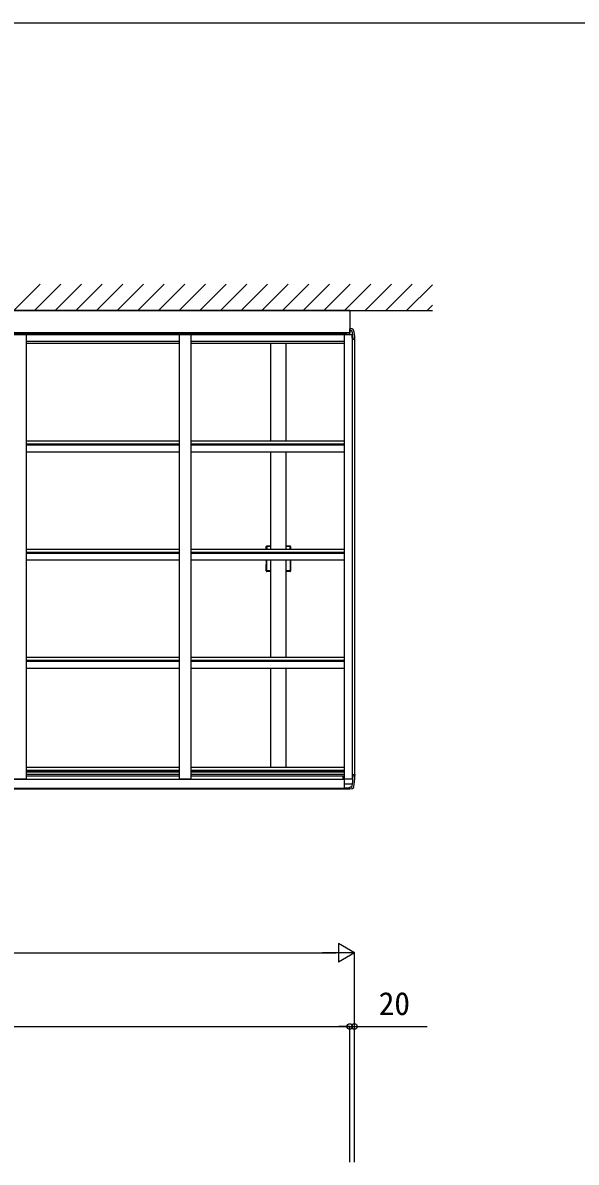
# Model space of a CAD drawing. Units: millimetres, scale not verified. Extents: x -7000 to 7000, y -10401 to 10355.
# Drawn here: x -2799 to -394, y 5046 to 9999 of the extents above; entities that cross this region are included whole.
import ezdxf
from ezdxf.enums import TextEntityAlignment as Align

# ---------------------------------------------------------------- set-up
doc = ezdxf.new("R2010")
doc.units = ezdxf.units.MM
doc.header["$LTSCALE"] = 50
for name, color, linetype in [('0-3_YKK_11E', 7, 'Continuous'), ('0-5_YKK_13', 4, 'Continuous'), ('0-6_YKK_A1', 4, 'Continuous'), ('0-7_YKK_D', 6, 'Continuous'), ('0-8_YKK_ZWAK', 7, 'Continuous')]:
    doc.layers.add(name, color=color, linetype=linetype)
doc.styles.add('ＭＳ ゴシック', font='')
doc.styles.get('ＭＳ ゴシック').set_extended_font_data('MS Gothic')

msp = doc.modelspace()

# ---------------------------------------------------------------- linework, layer by layer
at = {"layer": '0-3_YKK_11E'}
for p, q in [((-1720.86, 7723.93), (-1738.86, 7723.93)), ((-1738.16, 7719.23), (-1738.16, 7711.2)), ((-1720.86, 7721.73), (-1735.66, 7721.73)), ((-1636.86, 7723.93), (-1654.86, 7723.93)), ((-1640.06, 7721.73), (-1654.86, 7721.73)), ((-1637.56, 7711.2), (-1637.56, 7719.23)), ((-1720.86, 7613.93), (-1738.86, 7613.93)), ((-1720.86, 7616.13), (-1735.66, 7616.13)), ((-1640.06, 7616.13), (-1654.86, 7616.13)), ((-1636.86, 7613.93), (-1654.86, 7613.93))]:
    msp.add_line(p, q, dxfattribs=at)
for points in [[(-1738.16, 7618.63), (-1738.16, 7628.13), (-1738.26, 7628.35), (-1738.36, 7628.58), (-1738.36, 7644.28), (-1738.26, 7644.5), (-1738.16, 7644.73), (-1738.16, 7645.13), (-1738.26, 7645.35), (-1738.36, 7645.58), (-1738.36, 7663.81)], [(-1637.36, 7663.81), (-1637.36, 7645.58), (-1637.46, 7645.35), (-1637.56, 7645.13), (-1637.56, 7644.73), (-1637.46, 7644.5), (-1637.36, 7644.28), (-1637.36, 7628.58), (-1637.46, 7628.35), (-1637.56, 7628.13), (-1637.56, 7618.63)]]:
    msp.add_lwpolyline(points, dxfattribs=at)
for centre, radius, start, end in [((-1738.86, 7721.93), 2, 90, 181.08102), ((-4547.61, 7668.93), 2807.25, 0.86282, 1.08102), ((-1735.66, 7719.23), 2.5, 90, 180), ((-1640.06, 7719.23), 2.5, 0, 90), ((-1636.86, 7721.93), 2, 358.91898, 90), ((1171.89, 7668.93), 2807.25, 178.91898, 179.13718), ((-4547.61, 7668.93), 2807.25, 358.91898, 359.89548), ((1171.89, 7668.93), 2807.25, 180.10452, 181.08102), ((-1738.86, 7615.93), 2, 178.91898, 270), ((-1735.66, 7618.63), 2.5, 180, 270), ((-1640.06, 7618.63), 2.5, 270, 0), ((-1636.86, 7615.93), 2, 270, 1.08102)]:
    msp.add_arc(centre, radius, start, end, dxfattribs=at)
at = {"layer": '0-5_YKK_13'}
for p, q in [((-1377.86, 8748.11), (-4957.86, 8748.11)), ((-1377.86, 8748.11), (-1377.86, 8651.26)), ((-1368.85, 8668.15), (-1377.86, 8668.62)), ((-1377.86, 8668.62), (-1377.86, 8667.76)), ((-1377.86, 8667.76), (-1377.86, 8665.88)), ((-1377.86, 8651.26), (-4957.86, 8651.26)), ((-1377.86, 8665.88), (-1377.86, 8660.62)), ((-1377.86, 8660.62), (-1370.54, 8660.62)), ((-1377.86, 8642.32), (-1377.86, 8660.62)), ((-1366.86, 8642.32), (-1377.86, 8642.32)), ((-1366.86, 8629.62), (-1366.86, 8642.32)), ((-1363.86, 8622.62), (-1363.86, 8627.62)), ((-1360.01, 8622.62), (-1363.86, 8622.62)), ((-1360.01, 8622.62), (-1356.72, 8622.62)), ((-1356.72, 8622.62), (-1355.86, 8622.62)), ((-1355.86, 8622.62), (-1355.86, 8627.62)), ((-1401.86, 6711.42), (-1401.86, 6689.26)), ((-1363.86, 6731.26), (-1363.86, 6726.26)), ((-1356.72, 6731.26), (-1355.86, 6731.26)), ((-1355.86, 6731.26), (-1355.86, 6726.26)), ((-1401.86, 6673.86), (-1401.86, 6672.86)), ((-1401.86, 6673.86), (-1377.86, 6673.86)), ((-1400.86, 6671.86), (-1401.86, 6672.86)), ((-1400.86, 6671.86), (-1377.86, 6671.86)), ((-1370.54, 6676.26), (-1377.86, 6676.26)), ((-1377.86, 6671), (-1377.86, 6676.26)), ((-1377.86, 6669.12), (-1377.86, 6671)), ((-1377.86, 6668.26), (-1377.86, 6669.12)), ((-1368.86, 6668.74), (-1377.86, 6668.26))]:
    msp.add_line(p, q, dxfattribs=at)
for points in [[(-1361.2, 8662.24), (-1361.48, 8663), (-1361.83, 8663.73), (-1362.26, 8664.43), (-1362.75, 8665.08), (-1363.01, 8665.39), (-1363.36, 8665.75), (-1364.03, 8666.34), (-1364.74, 8666.84), (-1365.49, 8667.26), (-1366.25, 8667.6), (-1367.03, 8667.85), (-1367.4, 8667.95), (-1367.81, 8668.03), (-1368.59, 8668.13)], [(-1366.86, 8629.62), (-1366.86, 8627.62), (-1363.86, 8627.62)], [(-1366.62, 6689.26), (-1401.86, 6689.26), (-1401.86, 6673.86)], [(-1363.86, 6731.26), (-1360.01, 6731.26), (-1356.72, 6731.26)], [(-1361.2, 6674.67), (-1361.42, 6674.02), (-1361.77, 6673.27), (-1362.2, 6672.55), (-1362.69, 6671.87), (-1363.26, 6671.25), (-1363.93, 6670.63), (-1364.66, 6670.1), (-1365.42, 6669.66), (-1365.79, 6669.48), (-1366.2, 6669.31), (-1366.99, 6669.04), (-1367.8, 6668.86), (-1368.6, 6668.75)]]:
    msp.add_lwpolyline(points, dxfattribs=at)
for centre, radius, start, end in [((-1370.54, 8658.62), 2, 17.17182, 90), ((-1470.86, 8627.62), 107, 0, 17.17182), ((-1470.86, 8627.62), 115, 0, 17.50691), ((-1612.95, 6726.18), 249.09, 348.76948, 0.01808), ((-1607.6, 6726.18), 251.74, 348.19282, 0.01882), ((-1370.54, 6678.26), 2, 270, 342.82818)]:
    msp.add_arc(centre, radius, start, end, dxfattribs=at)
at = {"layer": '0-6_YKK_A1'}
for p, q in [((-2837.12, 8748.11), (-2723.03, 8862.2)), ((-2747.32, 8748.11), (-2633.23, 8862.2)), ((-2657.51, 8748.11), (-2543.42, 8862.2)), ((-2567.71, 8748.11), (-2453.62, 8862.2)), ((-2477.91, 8748.11), (-2363.82, 8862.2)), ((-2388.11, 8748.11), (-2274.02, 8862.2)), ((-2298.3, 8748.11), (-2184.21, 8862.2)), ((-2208.5, 8748.11), (-2094.41, 8862.2)), ((-2118.7, 8748.11), (-2004.61, 8862.2)), ((-2028.89, 8748.11), (-1914.81, 8862.2)), ((-1939.09, 8748.11), (-1825, 8862.2)), ((-1849.29, 8748.11), (-1735.2, 8862.2)), ((-1759.49, 8748.11), (-1645.4, 8862.2)), ((-1669.68, 8748.11), (-1555.6, 8862.2)), ((-1579.88, 8748.11), (-1465.79, 8862.2)), ((-1490.08, 8748.11), (-1375.99, 8862.2)), ((-1400.28, 8748.11), (-1286.19, 8862.2)), ((-1310.47, 8748.11), (-1196.39, 8862.2)), ((-1220.67, 8748.11), (-1106.58, 8862.2)), ((-1130.87, 8748.11), (-1018.46, 8860.53)), ((-1041.07, 8748.11), (-1018.46, 8770.72)), ((-5317.89, 8748.11), (-1017.84, 8748.11)), ((-1377.86, 8642.32), (-1377.86, 8668.19)), ((-1377.86, 8644.49), (-4957.86, 8644.49)), ((-1377.86, 8644.31), (-4957.86, 8644.28)), ((-1377.86, 8642.32), (-4957.86, 8642.32)), ((-1394.36, 8648.77), (-4941.36, 8648.77)), ((-2784.86, 8642.32), (-2784.86, 6711.42)), ((-2118.86, 8642.32), (-2118.86, 6711.42)), ((-2068.86, 8642.32), (-2068.86, 6711.42)), ((-1402.86, 8642.32), (-1402.86, 6711.42)), ((-1394.36, 8651.26), (-1394.36, 8648.77)), ((-1367.56, 8627.62), (-1363.86, 8627.62)), ((-1357.86, 8622.62), (-1357.86, 6731.26)), ((-2784.86, 8614.46), (-2118.86, 8614.46)), ((-2784.86, 8614.46), (-2118.86, 8614.46)), ((-2784.86, 8606.16), (-2118.86, 8606.16)), ((-2784.86, 8606.16), (-2118.86, 8606.16)), ((-2068.86, 8614.46), (-1402.86, 8614.46)), ((-2068.86, 8606.16), (-1402.86, 8606.16)), ((-1720.86, 8181.56), (-1720.86, 8606.16)), ((-1654.86, 8181.56), (-1654.86, 8606.16)), ((-2784.86, 8181.56), (-2118.86, 8181.56)), ((-2068.86, 8181.56), (-1402.86, 8181.56)), ((-2784.86, 8168.55), (-2118.86, 8168.55)), ((-2784.86, 8164), (-2118.86, 8164)), ((-2784.86, 8134.17), (-2118.86, 8134.17)), ((-2068.86, 8168.55), (-1402.86, 8168.55)), ((-2068.86, 8164), (-1402.86, 8164)), ((-2068.86, 8134.17), (-1402.86, 8134.17)), ((-1720.86, 7711.2), (-1720.86, 8134.17)), ((-1654.86, 7711.2), (-1654.86, 8134.17)), ((-2784.86, 7711.2), (-2118.86, 7711.2)), ((-2784.86, 7698.19), (-2118.86, 7698.19)), ((-2784.86, 7693.64), (-2118.86, 7693.64)), ((-2068.86, 7711.2), (-1402.86, 7711.2)), ((-2068.86, 7698.19), (-1402.86, 7698.19)), ((-2068.86, 7693.64), (-1402.86, 7693.64)), ((-2784.86, 7663.81), (-2118.86, 7663.81)), ((-2068.86, 7663.81), (-1402.86, 7663.81)), ((-1720.86, 7240.84), (-1720.86, 7663.81)), ((-1654.86, 7240.84), (-1654.86, 7663.81)), ((-2784.86, 7240.84), (-2118.86, 7240.84)), ((-2068.86, 7240.84), (-1402.86, 7240.84)), ((-2784.86, 7227.83), (-2118.86, 7227.83)), ((-2784.86, 7223.28), (-2118.86, 7223.28)), ((-2784.86, 7193.45), (-2118.86, 7193.45)), ((-2068.86, 7227.83), (-1402.86, 7227.83)), ((-2068.86, 7223.28), (-1402.86, 7223.28)), ((-2068.86, 7193.45), (-1402.86, 7193.45)), ((-1720.86, 6763.53), (-1720.86, 7193.45)), ((-1654.86, 6763.53), (-1654.86, 7193.45)), ((-2784.86, 6763.53), (-2118.86, 6763.53)), ((-2784.86, 6763.53), (-2118.86, 6763.53)), ((-2784.86, 6750.52), (-2118.86, 6750.52)), ((-2784.86, 6750.52), (-2118.86, 6750.52)), ((-2784.86, 6745.44), (-2118.86, 6745.44)), ((-2784.86, 6745.44), (-2118.86, 6745.44)), ((-2118.86, 6741.52), (-2784.86, 6741.52)), ((-2118.86, 6741.52), (-2784.86, 6741.52)), ((-2068.86, 6763.53), (-1402.86, 6763.53)), ((-2068.86, 6750.52), (-1402.86, 6750.52)), ((-2068.86, 6745.44), (-1402.86, 6745.44)), ((-1402.86, 6741.52), (-2068.86, 6741.52)), ((-1401.86, 6709.31), (-4927.86, 6709.31)), ((-2784.86, 6711.42), (-2834.86, 6711.42)), ((-2784.86, 6733.32), (-2118.86, 6733.32)), ((-2784.86, 6733.32), (-2118.86, 6733.32)), ((-2784.86, 6724.92), (-2118.86, 6724.92)), ((-2784.86, 6724.92), (-2118.86, 6724.92)), ((-2068.86, 6711.42), (-2118.86, 6711.42)), ((-2068.86, 6733.32), (-1402.86, 6733.32)), ((-2068.86, 6724.92), (-1402.86, 6724.92)), ((-1407.86, 6724.92), (-1407.86, 6709.31)), ((-1367.56, 6726.26), (-1363.86, 6726.26)), ((-4957.87, 6671.27), (-1377.86, 6671.27)), ((-4957.86, 6669.12), (-1377.86, 6669.12))]:
    msp.add_line(p, q, dxfattribs=at)
msp.add_lwpolyline([(-1367.56, 8642.32), (-1367.56, 6711.42), (-1402.86, 6711.42)], dxfattribs=at)
at = {"layer": '0-7_YKK_D'}
for p, q in [((-1357.86, 5955.96), (-1427.15, 5995.96)), ((-1427.15, 5995.96), (-1427.15, 5915.96)), ((-4897.86, 5955.96), (-1437.86, 5955.96)), ((-1357.86, 5955.96), (-1496.43, 5955.96)), ((-1357.86, 5955.96), (-1427.15, 5915.96)), ((-1357.86, 5045.96), (-1357.86, 5956.96)), ((-4957.86, 5635.96), (-1377.86, 5635.96)), ((-1377.86, 5635.96), (-1425.86, 5635.96)), ((-1377.86, 5045.96), (-1377.86, 5636.96)), ((-1377.86, 5045.96), (-1377.86, 5636.96)), ((-1377.86, 5635.96), (-1357.86, 5635.96)), ((-1357.86, 5045.96), (-1357.86, 5636.96)), ((-1357.86, 5635.96), (-1041.05, 5635.96))]:
    msp.add_line(p, q, dxfattribs=at)
for centre in [(-1377.86, 5635.96), (-1377.86, 5635.96), (-1357.86, 5635.96)]:
    msp.add_circle(centre, 12, dxfattribs=at)
at = {"layer": '0-8_YKK_ZWAK'}
msp.add_line((-7000, 9998.9), (7000, 9998.9), dxfattribs=at)

# ---------------------------------------------------------------- texts
at = {"layer": '0-7_YKK_D', "style": 'ＭＳ ゴシック'}
msp.add_text('20', height=99.71, dxfattribs=at).set_placement((-1251.91, 5655.96), align=Align.BOTTOM_LEFT)

doc.saveas('drawing.dxf')
